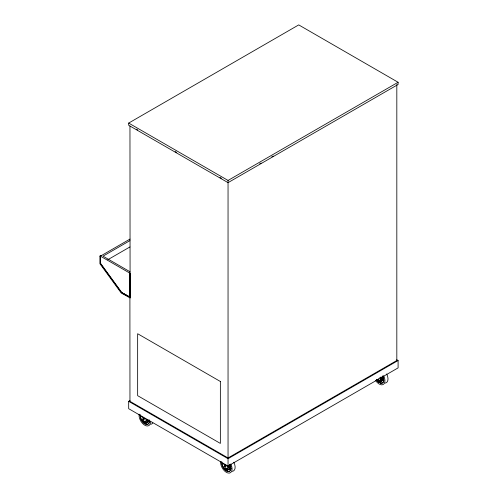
<?xml version="1.0" encoding="UTF-8"?>
<svg xmlns="http://www.w3.org/2000/svg" width="498" height="498" viewBox="0 0 498 498"><rect width="100%" height="100%" fill="white"/><g stroke="black" fill="none" stroke-linecap="round" stroke-linejoin="round"><path stroke-width="0.75" d="M147.831 420.399L147.875 421.146L147.078 422.273L145.59 422.478L147.427 421.899L147.838 420.368M148.055 420.499L147.943 421.414L148.161 420.437L149.394 421.146A6.381 3.685 60 0 1 146.045 424.246L145.727 422.696L146.524 422.777L145.621 422.758L145.933 422.522M229.148 468.917L229.553 467.417L228.663 469.371L227.144 469.577L227.885 469.651M227.841 471.226L227.518 471.407L227.194 469.807L227.63 471.351A6.381 3.685 60 0 0 230.972 468.245L229.746 467.541L229.198 469.24L229.92 467.392M381.3 378.685L382.414 379.159L381.866 380.746L382.277 379.215M382.607 379.283C382.053 383.342 381.798 377.559 383.834 379.993A6.381 3.685 60 0 1 380.491 383.093L380.173 381.543L380.964 381.624L380.067 381.605L379.887 379.955M148.049 421.358L147.203 422.565L146.412 422.839M229.304 469.178L228.675 469.726L227.2 469.857L227.02 468.207M382.01 380.665L380.005 381.319L380.746 381.393M382.165 380.926L380.858 381.68M128.683 123.074L298.725 24.9L398.095 82.27L398.095 84.479L228.047 182.654L128.683 125.284L128.683 123.074L228.047 180.444L398.095 82.27M130.015 239.065L100.415 256.153L130.09 273.284L130.09 297.904L121.226 293.011L99.905 263.71L99.905 256.078L101.692 255.418M259.707 163.817L261.058 163.039M271.833 156.82L273.178 156.042M129.928 240.634L103.011 256.177L129.941 271.721M99.905 256.078L100.627 256.277L100.434 263.591L100.415 256.153M107.724 259.769L129.928 246.946M129.642 297.132L129.835 273.134L129.835 297.02L121.363 292.351L129.978 297.107M129.642 273.246L130.09 273.284M396.75 359.743L398.095 360.515L398.095 367.891L228.047 466.066L128.683 408.696L128.683 401.326L130.028 400.548M140.685 415.662L140.187 415.948A4.438 2.565 60 0 0 143.324 421.389A4.438 2.565 60 0 0 146.468 419.577L146.966 419.291A4.438 2.565 60 0 1 145.391 421.526M140.368 415.936L140.411 417.436A6.381 3.685 60 0 0 144.775 423.81L146.256 424.128M142.447 419.945L143.922 421.775L144.949 422.292L144.949 423.711A6.381 3.685 60 0 1 141.04 418.849M145.092 422.167L144.775 423.81L145.092 423.63M146.717 419.926L148.336 420.293M129.897 273.396L129.959 401.326L228.047 457.955L396.819 360.515L396.819 84.523M128.683 401.326L228.047 458.689L398.095 360.515M222.17 464.435L221.996 464.534A6.381 3.685 60 0 0 226.353 470.915L227.518 471.407A6.381 3.685 60 0 0 230.867 468.307L230.711 466.869A6.381 3.685 60 0 0 229.808 464.348M221.766 461.602L221.766 463.053A4.438 2.565 60 0 0 224.909 468.487A4.438 2.565 60 0 0 228.047 466.676L228.545 466.389A4.438 2.565 60 0 1 226.216 468.55M229.111 465.406L229.304 466.464L229.005 465.468M225.737 468.556L226.528 469.396L226.528 470.809A6.381 3.685 60 0 1 222.836 466.452M378.598 380.304L379.215 380.982L379.215 382.657L380.702 382.968A6.381 3.685 60 0 0 381.792 383.08M225.681 468.774L226.528 469.396M228.19 465.991L229.808 466.358M377.571 379.787L378.542 380.522L377.752 379.681M382.669 378.107L381.051 377.733M226.503 469.116L226.353 470.915L226.671 470.728A6.381 3.685 60 0 1 225.507 469.875M226.353 469.452L226.671 469.265M229.914 464.285A6.381 3.685 60 0 1 230.817 466.807L229.491 466.545M381.163 378.773L382.781 379.14M382.775 376.034A6.381 3.685 60 0 1 383.678 378.555L382.352 378.287L381.972 377.148M228.296 467.024L229.746 467.541M379.395 381.138L378.362 380.621M227.194 469.807L227.511 469.626L227.729 470.691M382.669 376.096A6.381 3.685 60 0 1 383.572 378.617L383.728 380.055A6.381 3.685 60 0 1 380.385 383.155L380.055 381.555L380.372 381.368M379.395 382.557L379.215 382.657A6.381 3.685 60 0 1 376.314 379.762M383.678 378.555L382.495 378.237L382.165 377.135M230.817 466.807L229.634 466.489L229.304 465.387M381.157 377.677L382.271 378.15L381.866 377.21M228.296 465.929L229.41 466.402M228.439 466.943L229.553 467.417M136.34 129.15L137.685 129.922M175.165 151.566L176.504 152.338M220.016 177.462L221.355 178.234M379.657 377.696L380.908 378.424L381.406 378.138A4.438 2.565 60 0 1 379.078 380.298M382.464 379.32L383.728 380.055M129.306 297.013L121.5 292.507L100.415 263.529M130.09 297.904L129.959 126.1M146.468 419.577L140.187 415.948L140.187 414.498M148.018 420.48L149.282 421.208A6.381 3.685 60 0 1 145.939 424.308L145.441 421.109M221.766 463.053L228.047 466.676M229.597 467.578L230.867 468.307M144.775 422.136C142.795 420.337 146.35 423.312 143.922 421.775M100.627 263.479L121.556 292.245M229.198 465.449L229.528 466.551M380.484 381.904L380.702 382.968M227.163 468.126L227.312 469.496M149.132 419.77L149.282 421.208M145.584 421.028L145.727 422.397M380.908 376.974L380.908 378.424A4.438 2.565 60 0 1 376.955 379.644M228.047 180.444L228.047 457.955M228.047 458.689L228.047 466.066M233.799 462.219A8.117 4.687 60 0 1 232.273 471.338M230.748 463.98A8.117 4.687 60 0 1 227.841 472.963A8.117 4.687 60 0 1 220.701 461.285M224.417 468.73A6.381 3.685 60 0 1 223.77 467.834M225.868 466.912A0.803 0.461 60 0 1 224.971 466.259A0.803 0.461 60 0 1 225.314 465.499M225.75 465.811A0.803 0.461 60 0 1 225.868 465.985M152.793 423.026A8.117 4.687 60 0 1 150.695 424.24M150.514 421.918A8.117 4.687 60 0 1 144.271 424.919A8.117 4.687 60 0 1 139.116 414.187M142.503 421.196A6.381 3.685 60 0 1 141.899 420.262M144.165 419.845A0.803 0.461 60 0 1 143.536 419.434A0.803 0.461 60 0 1 143.337 418.631M144.028 418.569A0.803 0.461 60 0 1 144.165 418.712M379.32 382.595A6.381 3.685 60 0 1 376.42 379.7M386.666 373.961A8.117 4.687 60 0 1 385.135 383.087M383.609 375.722A8.117 4.687 60 0 1 383.273 384.481A8.117 4.687 60 0 1 375.523 380.397M378.368 381.624A6.381 3.685 60 0 1 376.631 379.582M378.38 378.735A0.803 0.461 60 0 1 378.231 378.947M220.359 381.48L137.647 333.728L137.647 395.667L220.359 443.419L220.359 381.48M224.399 466.178A0.803 0.461 60 0 0 225.252 467.236A0.803 0.461 60 0 0 225.252 466.097A0.803 0.461 60 0 0 224.399 466.178M142.82 419.073A0.803 0.461 60 0 0 143.673 420.131A0.803 0.461 60 0 0 143.673 418.999A0.803 0.461 60 0 0 142.82 419.073"/></g></svg>
